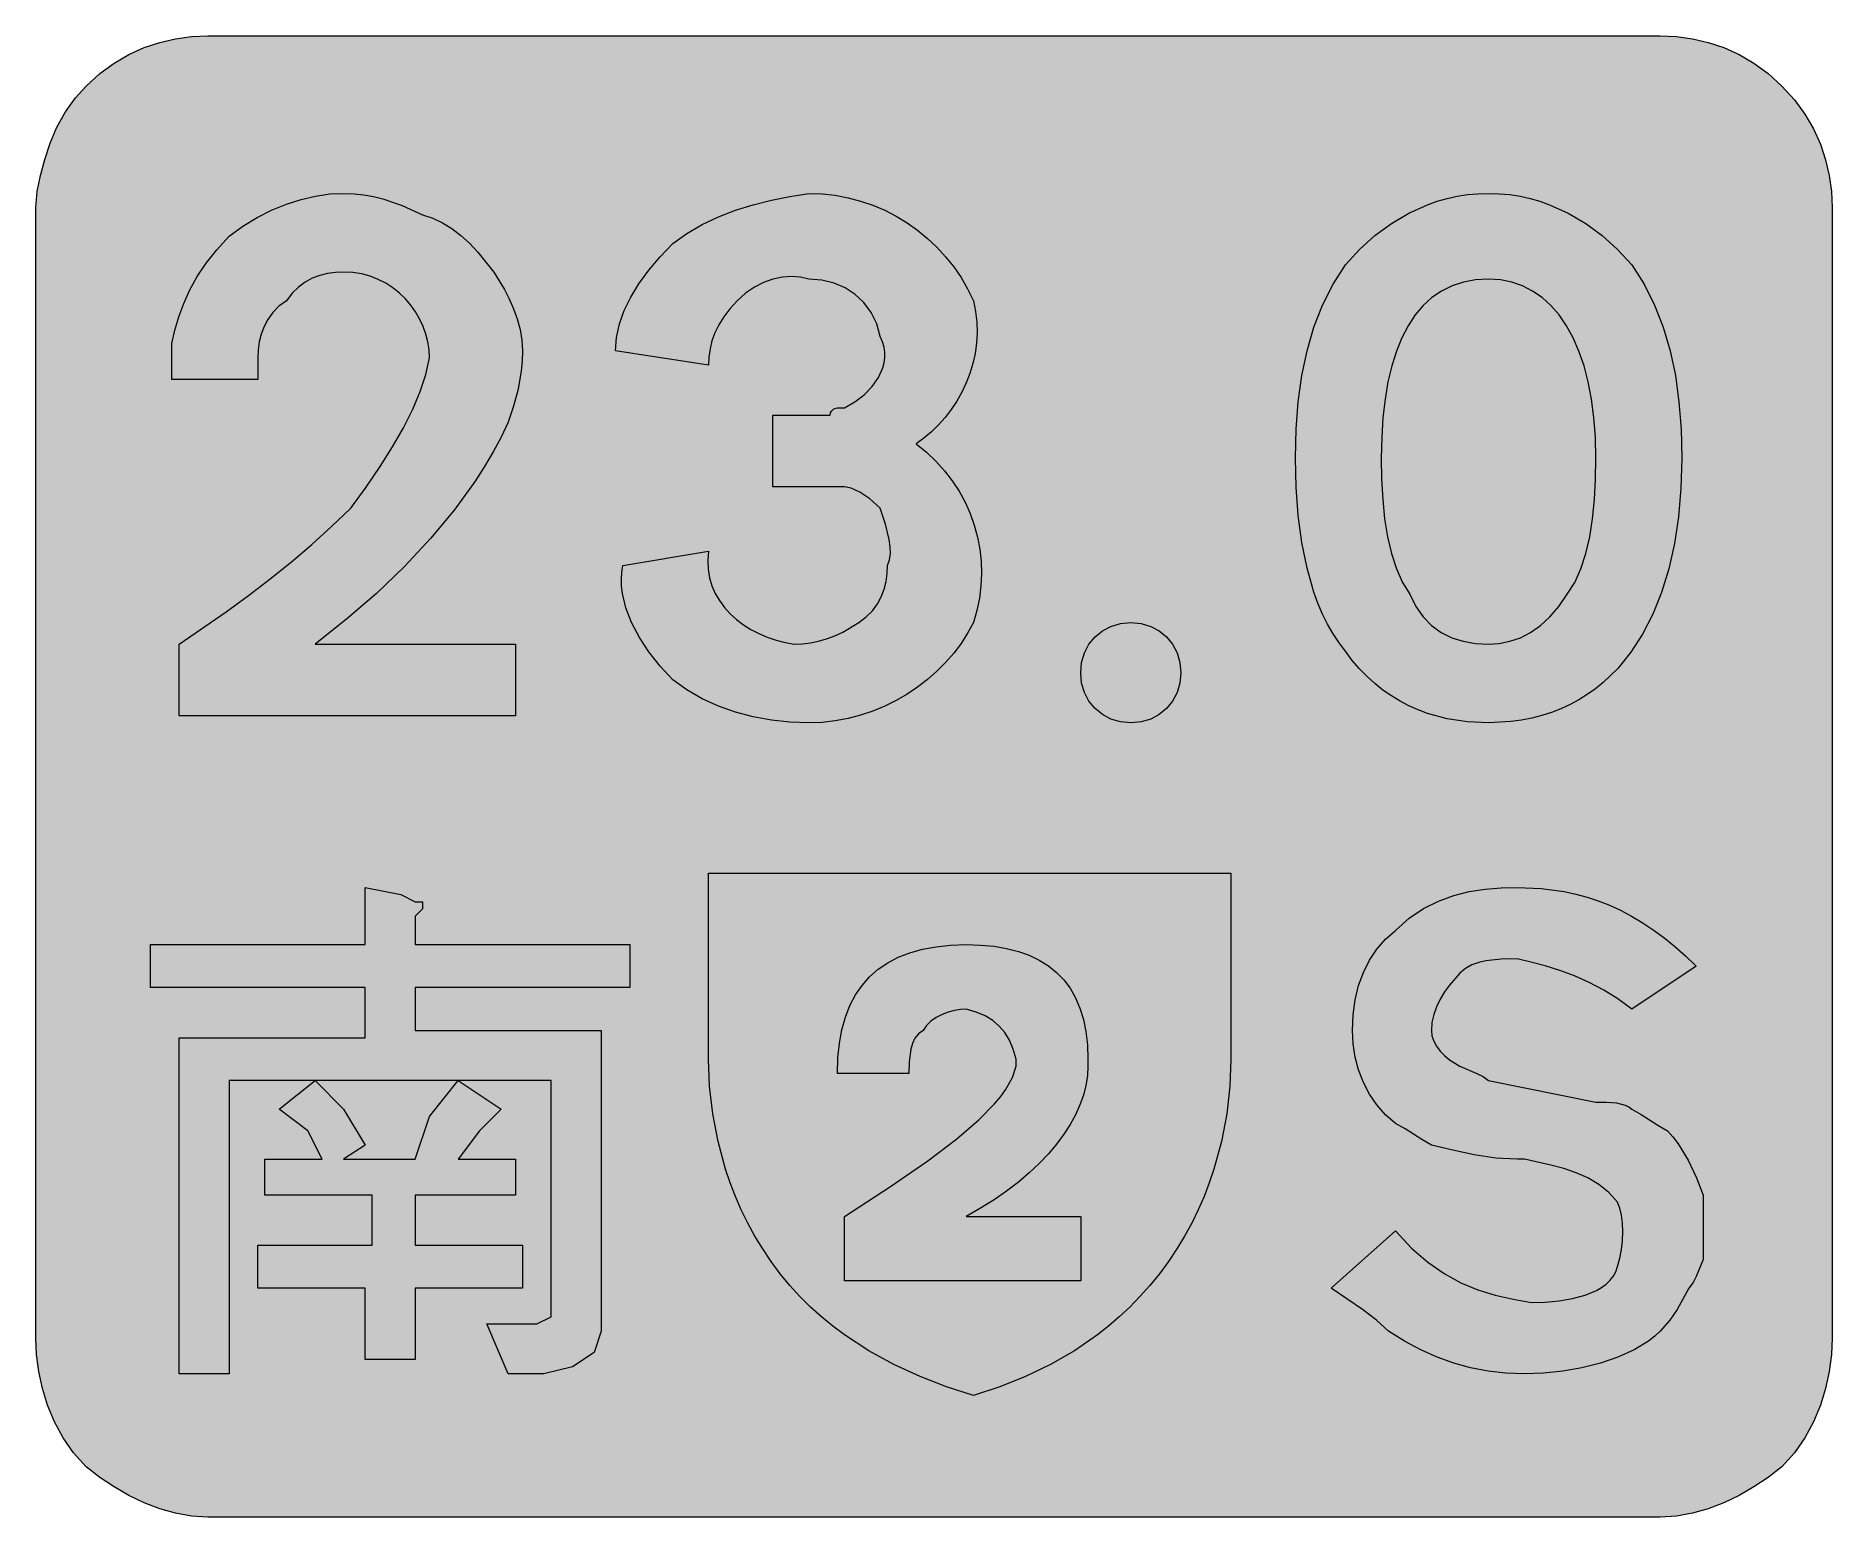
# Model space of a CAD drawing. Header units: metres. Extents: x 133 to 434, y 12 to 260.
import ezdxf

# ---------------------------------------------------------------- set-up
doc = ezdxf.new("R2010")
doc.units = ezdxf.units.M
for name, color, linetype, true_color in [('FILL_BLACK_000000', 7, 'Continuous', 0x000000), ('FILL_BLUE_0000FF', 7, 'Continuous', 0x0000ff), ('FILL_WHITE_FFFFFF', 7, 'Continuous', 0xffffff), ('FILL_YELLOW_FFFF00', 7, 'Continuous', 0xffff00), ('STROKE_WHITE_FFFFFF', 7, 'Continuous', 0xffffff)]:
    doc.layers.add(name, color=color, linetype=linetype, true_color=true_color)

msp = doc.modelspace()

# ---------------------------------------------------------------- hatches: boundary and pattern name
at = {"layer": 'FILL_BLACK_000000', "true_color": 0x000000}
h = msp.add_hatch(color=7, dxfattribs=at)
h.dxf.hatch_style = 1
h.paths.add_polyline_path([(308.25, 62.4), (308.25, 51.6), (268.65, 51.6), (268.65, 62.4), (276.38, 67.42), (282.6, 71.74), (287.47, 75.44), (291.15, 78.6), (293.82, 81.31), (294.83, 82.53), (295.65, 83.66), (296.8, 85.73), (297.45, 87.6), (297.45, 88.8), (296.94, 90.49), (296.31, 91.97), (295.53, 93.25), (294.6, 94.35), (293.5, 95.28), (292.22, 96.06), (290.74, 96.69), (289.05, 97.2), (288.1, 97.14), (287.08, 96.97), (286.03, 96.69), (285, 96.3), (284.02, 95.79), (283.14, 95.17), (282.41, 94.44), (281.85, 93.6), (281.06, 93.04), (280.46, 92.31), (280.04, 91.43), (279.75, 90.45), (279.49, 88.37), (279.45, 86.4), (267.45, 86.4), (267.53, 89.02), (267.79, 91.46), (268.21, 93.74), (268.8, 95.85), (269.56, 97.79), (270.49, 99.56), (271.58, 101.17), (272.85, 102.6), (274.28, 103.87), (275.89, 104.96), (277.66, 105.89), (279.6, 106.65), (281.71, 107.24), (283.99, 107.66), (286.43, 107.92), (289.05, 108), (291.45, 107.93), (293.72, 107.72), (295.83, 107.36), (297.81, 106.86), (299.63, 106.21), (301.31, 105.41), (302.83, 104.45), (304.2, 103.35), (305.42, 102.09), (306.48, 100.68), (307.38, 99.1), (308.12, 97.37), (308.7, 95.47), (309.11, 93.41), (309.37, 91.19), (309.45, 88.8), (309.45, 87.6), (309.37, 86.01), (309.11, 84.4), (308.7, 82.77), (308.12, 81.13), (307.38, 79.48), (306.48, 77.83), (305.42, 76.19), (304.2, 74.55), (302.83, 72.93), (301.31, 71.32), (299.63, 69.74), (297.81, 68.19), (295.83, 66.68), (293.72, 65.21), (291.45, 63.78), (289.05, 62.4), (308.25, 62.4)])
at = {"layer": 'FILL_BLUE_0000FF', "true_color": 0x0000ff}
h = msp.add_hatch(color=7, dxfattribs=at)
h.dxf.hatch_style = 1
h.paths.add_polyline_path([(405.45, 260.4), (408.15, 260.29), (410.83, 259.93), (413.49, 259.32), (416.1, 258.45), (418.66, 257.29), (421.14, 255.84), (423.55, 254.08), (425.85, 252), (427.93, 249.7), (429.69, 247.29), (431.14, 244.81), (432.3, 242.25), (433.17, 239.64), (433.78, 236.98), (434.14, 234.3), (434.25, 231.6), (434.25, 42), (434.14, 39.25), (433.78, 36.43), (433.17, 33.58), (432.3, 30.75), (431.14, 27.97), (429.69, 25.29), (427.93, 22.76), (425.85, 20.4), (423.55, 18.66), (421.14, 17.06), (418.66, 15.63), (416.1, 14.4), (413.49, 13.39), (410.83, 12.64), (408.15, 12.16), (405.45, 12), (161.85, 12), (159.15, 12.16), (156.47, 12.64), (153.81, 13.39), (151.2, 14.4), (148.64, 15.63), (146.16, 17.06), (143.75, 18.66), (141.45, 20.4), (139.37, 22.76), (137.61, 25.29), (136.16, 27.97), (135, 30.75), (134.13, 33.58), (133.52, 36.43), (133.16, 39.25), (133.05, 42), (133.05, 231.6), (133.26, 234.3), (133.8, 237), (134.57, 239.7), (135.45, 242.4), (136.56, 245.08), (138, 247.65), (139.67, 249.99), (141.45, 252), (143.75, 254.08), (146.16, 255.84), (148.64, 257.29), (151.2, 258.45), (153.81, 259.32), (156.47, 259.93), (159.15, 260.29), (161.85, 260.4), (405.45, 260.4)])
at = {"layer": 'FILL_WHITE_FFFFFF', "true_color": 0xffffff}
h = msp.add_hatch(color=7, dxfattribs=at)
h.dxf.hatch_style = 1
h.paths.add_polyline_path([(155.85, 202.8), (155.85, 208.8), (156.36, 211.05), (157.01, 213.3), (157.83, 215.55), (158.85, 217.8), (160.09, 220.05), (161.59, 222.3), (163.36, 224.55), (165.45, 226.8), (167.75, 228.49), (170.14, 229.95), (172.58, 231.19), (175.05, 232.2), (177.52, 232.99), (179.96, 233.55), (182.35, 233.89), (184.65, 234), (186.4, 233.94), (188.06, 233.77), (189.67, 233.49), (191.25, 233.1), (194.44, 231.97), (197.85, 230.4), (199.6, 229.84), (201.24, 229.07), (202.81, 228.1), (204.3, 226.95), (205.74, 225.63), (207.13, 224.16), (209.85, 220.8), (211.61, 217.89), (212.42, 216.31), (213.15, 214.65), (213.76, 212.94), (214.24, 211.18), (214.54, 209.4), (214.65, 207.6), (214.6, 205.85), (214.44, 204.21), (213.9, 201.15), (213.13, 198.32), (212.25, 195.6), (211.06, 193.13), (209.73, 190.65), (208.27, 188.19), (206.68, 185.74), (204.98, 183.3), (203.16, 180.88), (199.2, 176.1), (194.85, 171.44), (190.14, 166.91), (185.13, 162.56), (179.85, 158.4), (213.45, 158.4), (213.45, 146.4), (157.05, 146.4), (157.05, 158.4), (164.93, 163.82), (168.69, 166.56), (172.35, 169.35), (175.89, 172.19), (179.33, 175.11), (182.64, 178.1), (185.85, 181.2), (188.44, 184.74), (190.78, 188.17), (192.87, 191.49), (194.7, 194.7), (196.24, 197.79), (197.49, 200.77), (198.43, 203.64), (199.05, 206.4), (198.98, 207.75), (198.78, 209.09), (198.44, 210.4), (197.98, 211.69), (197.4, 212.93), (196.71, 214.12), (195.91, 215.25), (195, 216.3), (194, 217.27), (192.9, 218.14), (191.71, 218.91), (190.44, 219.56), (189.1, 220.09), (187.68, 220.48), (186.2, 220.72), (184.65, 220.8), (183.3, 220.74), (181.97, 220.56), (180.66, 220.23), (179.4, 219.75), (178.19, 219.1), (177.06, 218.27), (176, 217.24), (175.05, 216), (173.81, 215.05), (172.78, 213.99), (171.95, 212.86), (171.3, 211.65), (170.82, 210.39), (170.49, 209.08), (170.31, 207.75), (170.25, 206.4), (170.25, 202.8), (155.85, 202.8)])
h = msp.add_hatch(color=7, dxfattribs=at)
h.dxf.hatch_style = 1
h.paths.add_polyline_path([(256.65, 184.8), (256.65, 196.8), (266.25, 196.8), (266.3, 197.2), (266.44, 197.49), (266.85, 197.85), (267.45, 198), (268.65, 198), (270.38, 199.01), (271.95, 200.21), (273.29, 201.59), (274.35, 203.1), (275.07, 204.73), (275.29, 205.57), (275.4, 206.44), (275.4, 207.32), (275.28, 208.2), (275.03, 209.1), (274.65, 210), (274.04, 212.14), (273.11, 214.03), (271.91, 215.67), (270.45, 217.05), (268.77, 218.14), (266.89, 218.94), (264.84, 219.43), (262.65, 219.6), (261.25, 219.94), (259.76, 220.05), (258.22, 219.94), (256.65, 219.6), (255.08, 219.04), (253.54, 218.25), (252.05, 217.24), (250.65, 216), (249.41, 214.65), (248.38, 213.3), (247.55, 211.95), (246.9, 210.6), (246.42, 209.25), (246.09, 207.9), (245.91, 206.55), (245.85, 205.2), (230.25, 207.6), (230.42, 209.85), (230.91, 212.1), (231.71, 214.35), (232.8, 216.6), (234.18, 218.85), (235.82, 221.1), (237.71, 223.35), (239.85, 225.6), (242.21, 227.29), (244.76, 228.77), (247.49, 230.05), (250.35, 231.15), (253.33, 232.08), (256.39, 232.86), (259.5, 233.49), (262.65, 234), (264.88, 233.92), (267.08, 233.67), (269.24, 233.26), (271.35, 232.71), (273.4, 232), (275.39, 231.15), (277.31, 230.17), (279.15, 229.05), (280.91, 227.81), (282.57, 226.44), (284.14, 224.96), (285.6, 223.37), (286.95, 221.67), (288.18, 219.87), (289.28, 217.98), (290.25, 216), (290.62, 214.2), (290.82, 212.41), (290.87, 210.63), (290.78, 208.87), (290.54, 207.15), (290.17, 205.45), (289.67, 203.8), (289.05, 202.2), (288.32, 200.65), (287.48, 199.17), (286.55, 197.76), (285.53, 196.42), (284.42, 195.17), (283.23, 194.02), (281.97, 192.96), (280.65, 192), (282.38, 190.6), (283.97, 189.09), (285.41, 187.48), (286.71, 185.79), (287.86, 184.03), (288.86, 182.19), (289.7, 180.3), (290.4, 178.35), (290.94, 176.36), (291.33, 174.34), (291.55, 172.29), (291.62, 170.23), (291.52, 168.16), (291.26, 166.09), (290.84, 164.04), (290.25, 162), (289.28, 160.23), (288.18, 158.52), (286.95, 156.88), (285.6, 155.32), (284.14, 153.85), (282.57, 152.47), (280.91, 151.18), (279.15, 150), (277.31, 148.93), (275.39, 147.98), (273.4, 147.16), (271.35, 146.47), (269.24, 145.93), (267.08, 145.53), (264.88, 145.28), (262.65, 145.2), (259.5, 145.31), (256.39, 145.65), (253.33, 146.21), (250.35, 147), (247.49, 148.01), (244.76, 149.25), (242.21, 150.71), (239.85, 152.4), (237.72, 154.7), (235.84, 157.09), (234.24, 159.53), (232.95, 162), (232, 164.47), (231.41, 166.91), (231.27, 168.11), (231.22, 169.3), (231.28, 170.46), (231.45, 171.6), (245.85, 174), (245.72, 172.45), (245.78, 170.97), (246.01, 169.54), (246.41, 168.19), (246.97, 166.9), (247.66, 165.69), (248.5, 164.55), (249.45, 163.5), (250.52, 162.53), (251.69, 161.65), (252.95, 160.86), (254.29, 160.16), (255.7, 159.57), (257.17, 159.07), (258.69, 158.68), (260.25, 158.4), (261.6, 158.46), (262.95, 158.62), (264.3, 158.91), (265.65, 159.3), (267, 159.81), (268.35, 160.42), (271.05, 162), (272.29, 162.95), (273.32, 164.01), (274.15, 165.14), (274.8, 166.35), (275.28, 167.61), (275.61, 168.92), (275.79, 170.25), (275.85, 171.6), (276.19, 172.55), (276.34, 173.61), (276.31, 174.74), (276.15, 175.95), (275.51, 178.52), (274.65, 181.2), (272.87, 182.77), (271.2, 183.9), (269.76, 184.57), (268.65, 184.8), (256.65, 184.8)])
h = msp.add_hatch(color=7, dxfattribs=at)
h.dxf.hatch_style = 1
h.paths.add_polyline_path([(344.72, 199.05), (345.33, 203.44), (346.2, 207.6), (347.36, 211.54), (348.81, 215.25), (350.57, 218.74), (352.65, 222), (355.01, 224.58), (357.58, 226.91), (360.35, 228.96), (363.3, 230.7), (366.42, 232.1), (368.04, 232.67), (369.69, 233.14), (371.38, 233.51), (373.11, 233.78), (374.86, 233.94), (376.65, 234), (378.44, 233.94), (380.19, 233.78), (381.92, 233.51), (383.61, 233.14), (385.26, 232.67), (386.88, 232.1), (390, 230.7), (392.95, 228.96), (395.72, 226.91), (398.29, 224.58), (400.65, 222), (402.73, 218.74), (404.49, 215.25), (405.94, 211.54), (407.1, 207.6), (407.97, 203.44), (408.58, 199.05), (408.94, 194.44), (409.05, 189.6), (408.91, 184.55), (408.49, 179.77), (407.81, 175.25), (406.86, 171.02), (405.64, 167.07), (404.18, 163.42), (402.46, 160.08), (400.5, 157.05), (398.3, 154.34), (397.11, 153.12), (395.87, 151.97), (394.56, 150.91), (393.2, 149.94), (391.79, 149.05), (390.32, 148.26), (388.79, 147.55), (387.22, 146.93), (385.58, 146.41), (383.9, 145.98), (382.16, 145.64), (380.38, 145.4), (376.65, 145.2), (373.11, 145.37), (369.69, 145.89), (366.42, 146.78), (364.84, 147.37), (363.3, 148.05), (361.8, 148.83), (360.35, 149.71), (358.94, 150.69), (357.58, 151.78), (356.27, 152.97), (355.01, 154.27), (353.8, 155.68), (352.65, 157.2), (351.57, 158.61), (350.57, 160.12), (349.65, 161.73), (348.81, 163.44), (348.04, 165.25), (347.36, 167.14), (346.2, 171.15), (345.33, 175.45), (344.72, 179.98), (344.36, 184.71), (344.25, 189.6), (344.36, 194.44), (344.72, 199.05)])
h.paths.add_polyline_path([(380.23, 158.87), (381.99, 159.48), (383.7, 160.35), (385.36, 161.51), (386.94, 162.96), (388.45, 164.72), (389.85, 166.8), (391.09, 168.76), (392.12, 171.04), (392.95, 173.59), (393.6, 176.4), (394.08, 179.43), (394.41, 182.66), (394.59, 186.06), (394.65, 189.6), (394.57, 193.1), (394.32, 196.4), (393.91, 199.5), (393.36, 202.39), (392.65, 205.07), (391.8, 207.53), (390.82, 209.78), (389.7, 211.8), (388.46, 213.6), (387.09, 215.17), (385.61, 216.51), (384.02, 217.61), (382.32, 218.48), (380.52, 219.1), (378.63, 219.47), (376.65, 219.6), (374.47, 219.47), (372.43, 219.1), (370.53, 218.48), (368.78, 217.61), (367.16, 216.51), (365.68, 215.17), (364.35, 213.6), (363.15, 211.8), (362.1, 209.78), (361.18, 207.53), (360.41, 205.07), (359.78, 202.39), (359.28, 199.5), (358.93, 196.4), (358.72, 193.1), (358.65, 189.6), (358.71, 186.06), (358.89, 182.66), (359.22, 179.43), (359.7, 176.4), (360.35, 173.59), (361.18, 171.04), (362.21, 168.76), (363.45, 166.8), (364.46, 164.72), (365.68, 162.96), (367.1, 161.51), (368.7, 160.35), (370.47, 159.48), (372.39, 158.87), (374.46, 158.51), (376.65, 158.4), (378.45, 158.51), (380.23, 158.87)], flags=16)
h = msp.add_hatch(color=7, dxfattribs=at)
h.dxf.hatch_style = 1
h.paths.add_polyline_path([(324.89, 151.86), (324.41, 150.26), (323.66, 148.83), (322.65, 147.6), (321.42, 146.59), (319.99, 145.84), (318.39, 145.36), (316.65, 145.2), (314.91, 145.36), (313.31, 145.84), (311.88, 146.59), (310.65, 147.6), (309.64, 148.83), (308.89, 150.26), (308.41, 151.86), (308.25, 153.6), (308.41, 155.34), (308.89, 156.94), (309.64, 158.37), (310.65, 159.6), (311.88, 160.61), (313.31, 161.36), (314.91, 161.84), (316.65, 162), (318.39, 161.84), (319.99, 161.36), (321.42, 160.61), (322.65, 159.6), (323.66, 158.37), (324.41, 156.94), (324.89, 155.34), (325.05, 153.6), (324.89, 151.86)])
h = msp.add_hatch(color=7, dxfattribs=at)
h.dxf.hatch_style = 1
h.paths.add_polyline_path([(194.25, 116.4), (196.65, 115.2), (197.85, 115.2), (197.85, 114), (196.65, 112.8), (196.65, 108), (232.65, 108), (232.65, 100.8), (196.65, 100.8), (196.65, 93.6), (227.85, 93.6), (227.85, 48), (227.85, 43.2), (226.65, 39.6), (223.05, 37.2), (218.25, 36), (212.25, 36), (208.65, 44.4), (214.65, 44.4), (217.05, 44.4), (219.45, 45.6), (219.45, 48), (219.45, 49.2), (219.45, 85.2), (165.45, 85.2), (165.45, 36), (157.05, 36), (157.05, 92.4), (188.25, 92.4), (188.25, 100.8), (152.25, 100.8), (152.25, 108), (188.25, 108), (188.25, 117.6), (194.25, 116.4)])
h = msp.add_hatch(color=7, dxfattribs=at)
h.dxf.hatch_style = 1
h.paths.add_polyline_path([(394.65, 81.6), (396.43, 81.58), (398.1, 81.45), (399.54, 81.09), (400.15, 80.8), (400.65, 80.4), (402.26, 79.5), (403.65, 78.6), (405.04, 77.7), (406.65, 76.8), (407.55, 75.79), (408.43, 74.61), (410.1, 71.85), (411.54, 68.87), (412.65, 66), (412.65, 62.4), (412.65, 61.2), (412.65, 60), (412.65, 58.8), (412.65, 57.6), (412.65, 55.2), (411.45, 52.35), (410.96, 51.32), (410.25, 50.4), (408.3, 46.8), (407.04, 45), (405.45, 43.2), (404.5, 42.33), (403.44, 41.51), (401.04, 40.05), (398.34, 38.81), (395.4, 37.8), (392.29, 37.01), (389.08, 36.45), (385.84, 36.11), (382.65, 36), (379.55, 36.11), (376.56, 36.45), (373.64, 37.01), (370.8, 37.8), (368.01, 38.81), (365.27, 40.05), (362.55, 41.51), (359.85, 43.2), (357.84, 45), (355.5, 46.8), (350.25, 50.4), (361.05, 60), (363.75, 57.12), (366.47, 54.75), (369.21, 52.83), (372, 51.3), (374.84, 50.11), (377.76, 49.2), (380.75, 48.52), (383.85, 48), (386.14, 48.06), (388.46, 48.26), (390.73, 48.63), (392.85, 49.2), (394.75, 49.99), (395.59, 50.48), (396.34, 51.04), (396.99, 51.66), (397.53, 52.36), (397.96, 53.14), (398.25, 54), (398.64, 55.4), (398.93, 56.87), (399.09, 58.37), (399.15, 59.85), (399.09, 61.28), (398.93, 62.61), (398.64, 63.79), (398.25, 64.8), (396.79, 66.44), (395.14, 67.78), (393.31, 68.87), (391.35, 69.75), (389.27, 70.46), (387.11, 71.04), (382.65, 72), (381.45, 72), (377.85, 72.21), (374.25, 72.75), (370.65, 73.52), (367.05, 74.4), (365.44, 75.3), (364.05, 76.2), (362.66, 77.1), (361.05, 78), (359.36, 79.46), (357.9, 81.11), (356.66, 82.94), (355.65, 84.9), (354.86, 86.98), (354.3, 89.14), (353.96, 91.35), (353.85, 93.6), (353.96, 96.24), (354.3, 98.76), (354.86, 101.13), (355.65, 103.35), (356.66, 105.4), (357.9, 107.27), (359.36, 108.94), (361.05, 110.4), (363.35, 112.43), (365.76, 114.06), (368.24, 115.31), (370.8, 116.25), (373.41, 116.9), (376.07, 117.32), (378.75, 117.54), (381.45, 117.6), (385.45, 117.43), (389.34, 116.89), (391.26, 116.47), (393.16, 115.95), (395.04, 115.33), (396.9, 114.6), (398.75, 113.76), (400.59, 112.8), (402.41, 111.72), (404.23, 110.51), (406.04, 109.18), (407.85, 107.72), (409.65, 106.13), (411.45, 104.4), (400.65, 97.2), (398.35, 98.89), (395.96, 100.37), (393.52, 101.65), (391.05, 102.75), (388.58, 103.68), (386.14, 104.46), (383.75, 105.09), (381.45, 105.6), (378.77, 105.56), (376.2, 105.3), (374.99, 105.01), (373.86, 104.59), (372.8, 103.99), (371.85, 103.2), (370.09, 101.19), (369.28, 100.06), (368.55, 98.85), (367.94, 97.59), (367.46, 96.28), (367.16, 94.95), (367.05, 93.6), (367.16, 92.7), (367.46, 91.82), (367.94, 90.96), (368.55, 90.15), (369.28, 89.39), (370.09, 88.71), (371.85, 87.6), (374.7, 86.4), (375.73, 85.91), (376.65, 85.2), (394.65, 81.6)])
h = msp.add_hatch(color=7, dxfattribs=at)
h.dxf.hatch_style = 1
h.paths.add_polyline_path([(184.65, 80.4), (188.25, 74.4), (184.65, 72), (196.65, 72), (199.05, 79.2), (203.85, 85.2), (211.05, 80.4), (207.45, 76.8), (203.85, 72), (213.45, 72), (213.45, 66), (196.65, 66), (196.65, 57.6), (214.65, 57.6), (214.65, 50.4), (196.65, 50.4), (196.65, 38.4), (188.25, 38.4), (188.25, 50.4), (170.25, 50.4), (170.25, 57.6), (189.45, 57.6), (189.45, 66), (171.45, 66), (171.45, 72), (181.05, 72), (178.65, 76.8), (173.85, 80.4), (179.85, 85.2), (184.65, 80.4)])
at = {"layer": 'FILL_YELLOW_FFFF00', "true_color": 0xffff00}
h = msp.add_hatch(color=7, dxfattribs=at)
h.dxf.hatch_style = 1
h.paths.add_polyline_path([(285.76, 33.87), (281.31, 35.59), (276.94, 37.59), (272.7, 39.9), (268.63, 42.55), (266.67, 44.01), (264.77, 45.56), (262.93, 47.22), (261.16, 48.97), (259.47, 50.83), (257.85, 52.8), (256.33, 54.85), (254.92, 56.96), (253.62, 59.1), (252.43, 61.29), (251.34, 63.52), (250.36, 65.77), (249.48, 68.05), (248.7, 70.35), (247.43, 74.98), (246.54, 79.63), (246.02, 84.25), (245.85, 88.8), (245.85, 120), (333.45, 120), (333.45, 88.8), (333.28, 84.25), (332.76, 79.63), (331.87, 74.98), (330.6, 70.35), (329.82, 68.05), (328.94, 65.77), (327.96, 63.52), (326.87, 61.29), (325.68, 59.1), (324.38, 56.96), (322.97, 54.85), (321.45, 52.8), (319.85, 50.83), (318.19, 48.97), (316.48, 47.22), (314.72, 45.56), (312.91, 44.01), (311.05, 42.55), (307.2, 39.9), (303.18, 37.59), (299.01, 35.59), (294.69, 33.87), (290.25, 32.4), (285.76, 33.87)])

# ---------------------------------------------------------------- linework, layer by layer
at = {"layer": 'FILL_BLACK_000000', "lineweight": 0, "true_color": 0x000000}
msp.add_lwpolyline([(308.25, 62.4), (308.25, 51.6), (268.65, 51.6), (268.65, 62.4), (276.38, 67.42), (282.6, 71.74), (287.47, 75.44), (291.15, 78.6), (293.82, 81.31), (294.83, 82.53), (295.65, 83.66), (296.8, 85.73), (297.45, 87.6), (297.45, 88.8), (296.94, 90.49), (296.31, 91.97), (295.53, 93.25), (294.6, 94.35), (293.5, 95.28), (292.22, 96.06), (290.74, 96.69), (289.05, 97.2), (288.1, 97.14), (287.08, 96.97), (286.03, 96.69), (285, 96.3), (284.02, 95.79), (283.14, 95.17), (282.41, 94.44), (281.85, 93.6), (281.06, 93.04), (280.46, 92.31), (280.04, 91.43), (279.75, 90.45), (279.49, 88.37), (279.45, 86.4), (267.45, 86.4), (267.53, 89.02), (267.79, 91.46), (268.21, 93.74), (268.8, 95.85), (269.56, 97.79), (270.49, 99.56), (271.58, 101.17), (272.85, 102.6), (274.28, 103.87), (275.89, 104.96), (277.66, 105.89), (279.6, 106.65), (281.71, 107.24), (283.99, 107.66), (286.43, 107.92), (289.05, 108), (291.45, 107.93), (293.72, 107.72), (295.83, 107.36), (297.81, 106.86), (299.63, 106.21), (301.31, 105.41), (302.83, 104.45), (304.2, 103.35), (305.42, 102.09), (306.48, 100.68), (307.38, 99.1), (308.12, 97.37), (308.7, 95.47), (309.11, 93.41), (309.37, 91.19), (309.45, 88.8), (309.45, 87.6), (309.37, 86.01), (309.11, 84.4), (308.7, 82.77), (308.12, 81.13), (307.38, 79.48), (306.48, 77.83), (305.42, 76.19), (304.2, 74.55), (302.83, 72.93), (301.31, 71.32), (299.63, 69.74), (297.81, 68.19), (295.83, 66.68), (293.72, 65.21), (291.45, 63.78), (289.05, 62.4)], close=True, dxfattribs=at)
at = {"layer": 'FILL_BLUE_0000FF', "lineweight": 0, "true_color": 0x0000ff}
msp.add_lwpolyline([(405.45, 260.4), (408.15, 260.29), (410.83, 259.93), (413.49, 259.32), (416.1, 258.45), (418.66, 257.29), (421.14, 255.84), (423.55, 254.08), (425.85, 252), (427.93, 249.7), (429.69, 247.29), (431.14, 244.81), (432.3, 242.25), (433.17, 239.64), (433.78, 236.98), (434.14, 234.3), (434.25, 231.6), (434.25, 42), (434.14, 39.25), (433.78, 36.43), (433.17, 33.58), (432.3, 30.75), (431.14, 27.97), (429.69, 25.29), (427.93, 22.76), (425.85, 20.4), (423.55, 18.66), (421.14, 17.06), (418.66, 15.63), (416.1, 14.4), (413.49, 13.39), (410.83, 12.64), (408.15, 12.16), (405.45, 12), (161.85, 12), (159.15, 12.16), (156.47, 12.64), (153.81, 13.39), (151.2, 14.4), (148.64, 15.63), (146.16, 17.06), (143.75, 18.66), (141.45, 20.4), (139.37, 22.76), (137.61, 25.29), (136.16, 27.97), (135, 30.75), (134.13, 33.58), (133.52, 36.43), (133.16, 39.25), (133.05, 42), (133.05, 231.6), (133.26, 234.3), (133.8, 237), (134.57, 239.7), (135.45, 242.4), (136.56, 245.08), (138, 247.65), (139.67, 249.99), (141.45, 252), (143.75, 254.08), (146.16, 255.84), (148.64, 257.29), (151.2, 258.45), (153.81, 259.32), (156.47, 259.93), (159.15, 260.29), (161.85, 260.4)], close=True, dxfattribs=at)
at = {"layer": 'FILL_WHITE_FFFFFF', "lineweight": 0, "true_color": 0xffffff}
for points in [[(155.85, 202.8), (155.85, 208.8), (156.36, 211.05), (157.01, 213.3), (157.83, 215.55), (158.85, 217.8), (160.09, 220.05), (161.59, 222.3), (163.36, 224.55), (165.45, 226.8), (167.75, 228.49), (170.14, 229.95), (172.58, 231.19), (175.05, 232.2), (177.52, 232.99), (179.96, 233.55), (182.35, 233.89), (184.65, 234), (186.4, 233.94), (188.06, 233.77), (189.67, 233.49), (191.25, 233.1), (194.44, 231.97), (197.85, 230.4), (199.6, 229.84), (201.24, 229.07), (202.81, 228.1), (204.3, 226.95), (205.74, 225.63), (207.13, 224.16), (209.85, 220.8), (211.61, 217.89), (212.42, 216.31), (213.15, 214.65), (213.76, 212.94), (214.24, 211.18), (214.54, 209.4), (214.65, 207.6), (214.6, 205.85), (214.44, 204.21), (213.9, 201.15), (213.13, 198.32), (212.25, 195.6), (211.06, 193.13), (209.73, 190.65), (208.27, 188.19), (206.68, 185.74), (204.98, 183.3), (203.16, 180.88), (199.2, 176.1), (194.85, 171.44), (190.14, 166.91), (185.13, 162.56), (179.85, 158.4), (213.45, 158.4), (213.45, 146.4), (157.05, 146.4), (157.05, 158.4), (164.93, 163.82), (168.69, 166.56), (172.35, 169.35), (175.89, 172.19), (179.33, 175.11), (182.64, 178.1), (185.85, 181.2), (188.44, 184.74), (190.78, 188.17), (192.87, 191.49), (194.7, 194.7), (196.24, 197.79), (197.49, 200.77), (198.43, 203.64), (199.05, 206.4), (198.98, 207.75), (198.78, 209.09), (198.44, 210.4), (197.98, 211.69), (197.4, 212.93), (196.71, 214.12), (195.91, 215.25), (195, 216.3), (194, 217.27), (192.9, 218.14), (191.71, 218.91), (190.44, 219.56), (189.1, 220.09), (187.68, 220.48), (186.2, 220.72), (184.65, 220.8), (183.3, 220.74), (181.97, 220.56), (180.66, 220.23), (179.4, 219.75), (178.19, 219.1), (177.06, 218.27), (176, 217.24), (175.05, 216), (173.81, 215.05), (172.78, 213.99), (171.95, 212.86), (171.3, 211.65), (170.82, 210.39), (170.49, 209.08), (170.31, 207.75), (170.25, 206.4), (170.25, 202.8)], [(256.65, 184.8), (256.65, 196.8), (266.25, 196.8), (266.3, 197.2), (266.44, 197.49), (266.85, 197.85), (267.45, 198), (268.65, 198), (270.38, 199.01), (271.95, 200.21), (273.29, 201.59), (274.35, 203.1), (275.07, 204.73), (275.29, 205.57), (275.4, 206.44), (275.4, 207.32), (275.28, 208.2), (275.03, 209.1), (274.65, 210), (274.04, 212.14), (273.11, 214.03), (271.91, 215.67), (270.45, 217.05), (268.77, 218.14), (266.89, 218.94), (264.84, 219.43), (262.65, 219.6), (261.25, 219.94), (259.76, 220.05), (258.22, 219.94), (256.65, 219.6), (255.08, 219.04), (253.54, 218.25), (252.05, 217.24), (250.65, 216), (249.41, 214.65), (248.38, 213.3), (247.55, 211.95), (246.9, 210.6), (246.42, 209.25), (246.09, 207.9), (245.91, 206.55), (245.85, 205.2), (230.25, 207.6), (230.42, 209.85), (230.91, 212.1), (231.71, 214.35), (232.8, 216.6), (234.18, 218.85), (235.82, 221.1), (237.71, 223.35), (239.85, 225.6), (242.21, 227.29), (244.76, 228.77), (247.49, 230.05), (250.35, 231.15), (253.33, 232.08), (256.39, 232.86), (259.5, 233.49), (262.65, 234), (264.88, 233.92), (267.08, 233.67), (269.24, 233.26), (271.35, 232.71), (273.4, 232), (275.39, 231.15), (277.31, 230.17), (279.15, 229.05), (280.91, 227.81), (282.57, 226.44), (284.14, 224.96), (285.6, 223.37), (286.95, 221.67), (288.18, 219.87), (289.28, 217.98), (290.25, 216), (290.62, 214.2), (290.82, 212.41), (290.87, 210.63), (290.78, 208.87), (290.54, 207.15), (290.17, 205.45), (289.67, 203.8), (289.05, 202.2), (288.32, 200.65), (287.48, 199.17), (286.55, 197.76), (285.53, 196.42), (284.42, 195.17), (283.23, 194.02), (281.97, 192.96), (280.65, 192), (282.38, 190.6), (283.97, 189.09), (285.41, 187.48), (286.71, 185.79), (287.86, 184.03), (288.86, 182.19), (289.7, 180.3), (290.4, 178.35), (290.94, 176.36), (291.33, 174.34), (291.55, 172.29), (291.62, 170.23), (291.52, 168.16), (291.26, 166.09), (290.84, 164.04), (290.25, 162), (289.28, 160.23), (288.18, 158.52), (286.95, 156.88), (285.6, 155.32), (284.14, 153.85), (282.57, 152.47), (280.91, 151.18), (279.15, 150), (277.31, 148.93), (275.39, 147.98), (273.4, 147.16), (271.35, 146.47), (269.24, 145.93), (267.08, 145.53), (264.88, 145.28), (262.65, 145.2), (259.5, 145.31), (256.39, 145.65), (253.33, 146.21), (250.35, 147), (247.49, 148.01), (244.76, 149.25), (242.21, 150.71), (239.85, 152.4), (237.72, 154.7), (235.84, 157.09), (234.24, 159.53), (232.95, 162), (232, 164.47), (231.41, 166.91), (231.27, 168.11), (231.22, 169.3), (231.28, 170.46), (231.45, 171.6), (245.85, 174), (245.72, 172.45), (245.78, 170.97), (246.01, 169.54), (246.41, 168.19), (246.97, 166.9), (247.66, 165.69), (248.5, 164.55), (249.45, 163.5), (250.52, 162.53), (251.69, 161.65), (252.95, 160.86), (254.29, 160.16), (255.7, 159.57), (257.17, 159.07), (258.69, 158.68), (260.25, 158.4), (261.6, 158.46), (262.95, 158.62), (264.3, 158.91), (265.65, 159.3), (267, 159.81), (268.35, 160.42), (271.05, 162), (272.29, 162.95), (273.32, 164.01), (274.15, 165.14), (274.8, 166.35), (275.28, 167.61), (275.61, 168.92), (275.79, 170.25), (275.85, 171.6), (276.19, 172.55), (276.34, 173.61), (276.31, 174.74), (276.15, 175.95), (275.51, 178.52), (274.65, 181.2), (272.87, 182.77), (271.2, 183.9), (269.76, 184.57), (268.65, 184.8)], [(344.72, 199.05), (345.33, 203.44), (346.2, 207.6), (347.36, 211.54), (348.81, 215.25), (350.57, 218.74), (352.65, 222), (355.01, 224.58), (357.58, 226.91), (360.35, 228.96), (363.3, 230.7), (366.42, 232.1), (368.04, 232.67), (369.69, 233.14), (371.38, 233.51), (373.11, 233.78), (374.86, 233.94), (376.65, 234), (378.44, 233.94), (380.19, 233.78), (381.92, 233.51), (383.61, 233.14), (385.26, 232.67), (386.88, 232.1), (390, 230.7), (392.95, 228.96), (395.72, 226.91), (398.29, 224.58), (400.65, 222), (402.73, 218.74), (404.49, 215.25), (405.94, 211.54), (407.1, 207.6), (407.97, 203.44), (408.58, 199.05), (408.94, 194.44), (409.05, 189.6), (408.91, 184.55), (408.49, 179.77), (407.81, 175.25), (406.86, 171.02), (405.64, 167.07), (404.18, 163.42), (402.46, 160.08), (400.5, 157.05), (398.3, 154.34), (397.11, 153.12), (395.87, 151.97), (394.56, 150.91), (393.2, 149.94), (391.79, 149.05), (390.32, 148.26), (388.79, 147.55), (387.22, 146.93), (385.58, 146.41), (383.9, 145.98), (382.16, 145.64), (380.38, 145.4), (376.65, 145.2), (373.11, 145.37), (369.69, 145.89), (366.42, 146.78), (364.84, 147.37), (363.3, 148.05), (361.8, 148.83), (360.35, 149.71), (358.94, 150.69), (357.58, 151.78), (356.27, 152.97), (355.01, 154.27), (353.8, 155.68), (352.65, 157.2), (351.57, 158.61), (350.57, 160.12), (349.65, 161.73), (348.81, 163.44), (348.04, 165.25), (347.36, 167.14), (346.2, 171.15), (345.33, 175.45), (344.72, 179.98), (344.36, 184.71), (344.25, 189.6), (344.36, 194.44)], [(380.23, 158.87), (381.99, 159.48), (383.7, 160.35), (385.36, 161.51), (386.94, 162.96), (388.45, 164.72), (389.85, 166.8), (391.09, 168.76), (392.12, 171.04), (392.95, 173.59), (393.6, 176.4), (394.08, 179.43), (394.41, 182.66), (394.59, 186.06), (394.65, 189.6), (394.57, 193.1), (394.32, 196.4), (393.91, 199.5), (393.36, 202.39), (392.65, 205.07), (391.8, 207.53), (390.82, 209.78), (389.7, 211.8), (388.46, 213.6), (387.09, 215.17), (385.61, 216.51), (384.02, 217.61), (382.32, 218.48), (380.52, 219.1), (378.63, 219.47), (376.65, 219.6), (374.47, 219.47), (372.43, 219.1), (370.53, 218.48), (368.78, 217.61), (367.16, 216.51), (365.68, 215.17), (364.35, 213.6), (363.15, 211.8), (362.1, 209.78), (361.18, 207.53), (360.41, 205.07), (359.78, 202.39), (359.28, 199.5), (358.93, 196.4), (358.72, 193.1), (358.65, 189.6), (358.71, 186.06), (358.89, 182.66), (359.22, 179.43), (359.7, 176.4), (360.35, 173.59), (361.18, 171.04), (362.21, 168.76), (363.45, 166.8), (364.46, 164.72), (365.68, 162.96), (367.1, 161.51), (368.7, 160.35), (370.47, 159.48), (372.39, 158.87), (374.46, 158.51), (376.65, 158.4), (378.45, 158.51)], [(324.89, 151.86), (324.41, 150.26), (323.66, 148.83), (322.65, 147.6), (321.42, 146.59), (319.99, 145.84), (318.39, 145.36), (316.65, 145.2), (314.91, 145.36), (313.31, 145.84), (311.88, 146.59), (310.65, 147.6), (309.64, 148.83), (308.89, 150.26), (308.41, 151.86), (308.25, 153.6), (308.41, 155.34), (308.89, 156.94), (309.64, 158.37), (310.65, 159.6), (311.88, 160.61), (313.31, 161.36), (314.91, 161.84), (316.65, 162), (318.39, 161.84), (319.99, 161.36), (321.42, 160.61), (322.65, 159.6), (323.66, 158.37), (324.41, 156.94), (324.89, 155.34), (325.05, 153.6)], [(194.25, 116.4), (196.65, 115.2), (197.85, 115.2), (197.85, 114), (196.65, 112.8), (196.65, 108), (232.65, 108), (232.65, 100.8), (196.65, 100.8), (196.65, 93.6), (227.85, 93.6), (227.85, 48), (227.85, 43.2), (226.65, 39.6), (223.05, 37.2), (218.25, 36), (212.25, 36), (208.65, 44.4), (214.65, 44.4), (217.05, 44.4), (219.45, 45.6), (219.45, 48), (219.45, 49.2), (219.45, 85.2), (165.45, 85.2), (165.45, 36), (157.05, 36), (157.05, 92.4), (188.25, 92.4), (188.25, 100.8), (152.25, 100.8), (152.25, 108), (188.25, 108), (188.25, 117.6)], [(394.65, 81.6), (396.43, 81.58), (398.1, 81.45), (399.54, 81.09), (400.15, 80.8), (400.65, 80.4), (402.26, 79.5), (403.65, 78.6), (405.04, 77.7), (406.65, 76.8), (407.55, 75.79), (408.43, 74.61), (410.1, 71.85), (411.54, 68.87), (412.65, 66), (412.65, 62.4), (412.65, 61.2), (412.65, 60), (412.65, 58.8), (412.65, 57.6), (412.65, 55.2), (411.45, 52.35), (410.96, 51.32), (410.25, 50.4), (408.3, 46.8), (407.04, 45), (405.45, 43.2), (404.5, 42.33), (403.44, 41.51), (401.04, 40.05), (398.34, 38.81), (395.4, 37.8), (392.29, 37.01), (389.08, 36.45), (385.84, 36.11), (382.65, 36), (379.55, 36.11), (376.56, 36.45), (373.64, 37.01), (370.8, 37.8), (368.01, 38.81), (365.27, 40.05), (362.55, 41.51), (359.85, 43.2), (357.84, 45), (355.5, 46.8), (350.25, 50.4), (361.05, 60), (363.75, 57.12), (366.47, 54.75), (369.21, 52.83), (372, 51.3), (374.84, 50.11), (377.76, 49.2), (380.75, 48.52), (383.85, 48), (386.14, 48.06), (388.46, 48.26), (390.73, 48.63), (392.85, 49.2), (394.75, 49.99), (395.59, 50.48), (396.34, 51.04), (396.99, 51.66), (397.53, 52.36), (397.96, 53.14), (398.25, 54), (398.64, 55.4), (398.93, 56.87), (399.09, 58.37), (399.15, 59.85), (399.09, 61.28), (398.93, 62.61), (398.64, 63.79), (398.25, 64.8), (396.79, 66.44), (395.14, 67.78), (393.31, 68.87), (391.35, 69.75), (389.27, 70.46), (387.11, 71.04), (382.65, 72), (381.45, 72), (377.85, 72.21), (374.25, 72.75), (370.65, 73.52), (367.05, 74.4), (365.44, 75.3), (364.05, 76.2), (362.66, 77.1), (361.05, 78), (359.36, 79.46), (357.9, 81.11), (356.66, 82.94), (355.65, 84.9), (354.86, 86.98), (354.3, 89.14), (353.96, 91.35), (353.85, 93.6), (353.96, 96.24), (354.3, 98.76), (354.86, 101.13), (355.65, 103.35), (356.66, 105.4), (357.9, 107.27), (359.36, 108.94), (361.05, 110.4), (363.35, 112.43), (365.76, 114.06), (368.24, 115.31), (370.8, 116.25), (373.41, 116.9), (376.07, 117.32), (378.75, 117.54), (381.45, 117.6), (385.45, 117.43), (389.34, 116.89), (391.26, 116.47), (393.16, 115.95), (395.04, 115.33), (396.9, 114.6), (398.75, 113.76), (400.59, 112.8), (402.41, 111.72), (404.23, 110.51), (406.04, 109.18), (407.85, 107.72), (409.65, 106.13), (411.45, 104.4), (400.65, 97.2), (398.35, 98.89), (395.96, 100.37), (393.52, 101.65), (391.05, 102.75), (388.58, 103.68), (386.14, 104.46), (383.75, 105.09), (381.45, 105.6), (378.77, 105.56), (376.2, 105.3), (374.99, 105.01), (373.86, 104.59), (372.8, 103.99), (371.85, 103.2), (370.09, 101.19), (369.28, 100.06), (368.55, 98.85), (367.94, 97.59), (367.46, 96.28), (367.16, 94.95), (367.05, 93.6), (367.16, 92.7), (367.46, 91.82), (367.94, 90.96), (368.55, 90.15), (369.28, 89.39), (370.09, 88.71), (371.85, 87.6), (374.7, 86.4), (375.73, 85.91), (376.65, 85.2)], [(184.65, 80.4), (188.25, 74.4), (184.65, 72), (196.65, 72), (199.05, 79.2), (203.85, 85.2), (211.05, 80.4), (207.45, 76.8), (203.85, 72), (213.45, 72), (213.45, 66), (196.65, 66), (196.65, 57.6), (214.65, 57.6), (214.65, 50.4), (196.65, 50.4), (196.65, 38.4), (188.25, 38.4), (188.25, 50.4), (170.25, 50.4), (170.25, 57.6), (189.45, 57.6), (189.45, 66), (171.45, 66), (171.45, 72), (181.05, 72), (178.65, 76.8), (173.85, 80.4), (179.85, 85.2)]]:
    msp.add_lwpolyline(points, close=True, dxfattribs=at)
at = {"layer": 'FILL_YELLOW_FFFF00', "lineweight": 0, "true_color": 0xffff00}
msp.add_lwpolyline([(285.76, 33.87), (281.31, 35.59), (276.94, 37.59), (272.7, 39.9), (268.63, 42.55), (266.67, 44.01), (264.77, 45.56), (262.93, 47.22), (261.16, 48.97), (259.47, 50.83), (257.85, 52.8), (256.33, 54.85), (254.92, 56.96), (253.62, 59.1), (252.43, 61.29), (251.34, 63.52), (250.36, 65.77), (249.48, 68.05), (248.7, 70.35), (247.43, 74.98), (246.54, 79.63), (246.02, 84.25), (245.85, 88.8), (245.85, 120), (333.45, 120), (333.45, 88.8), (333.28, 84.25), (332.76, 79.63), (331.87, 74.98), (330.6, 70.35), (329.82, 68.05), (328.94, 65.77), (327.96, 63.52), (326.87, 61.29), (325.68, 59.1), (324.38, 56.96), (322.97, 54.85), (321.45, 52.8), (319.85, 50.83), (318.19, 48.97), (316.48, 47.22), (314.72, 45.56), (312.91, 44.01), (311.05, 42.55), (307.2, 39.9), (303.18, 37.59), (299.01, 35.59), (294.69, 33.87), (290.25, 32.4)], close=True, dxfattribs=at)
at = {"layer": 'STROKE_WHITE_FFFFFF', "lineweight": 0, "true_color": 0xffffff}
for points in [[(348.45, 192.64), (348.45, 192.64)], [(348.45, 192.64), (348.45, 192.64)], [(348.45, 192.64), (348.45, 192.64)], [(348.45, 192.64), (348.45, 192.64)], [(348.45, 192.64), (348.45, 192.64)], [(344.25, 189.6), (344.25, 189.6)], [(268.45, 182.64), (268.45, 182.64)], [(378.45, 82.64), (378.45, 82.64)]]:
    msp.add_lwpolyline(points, dxfattribs=at)

doc.saveas('drawing.dxf')
